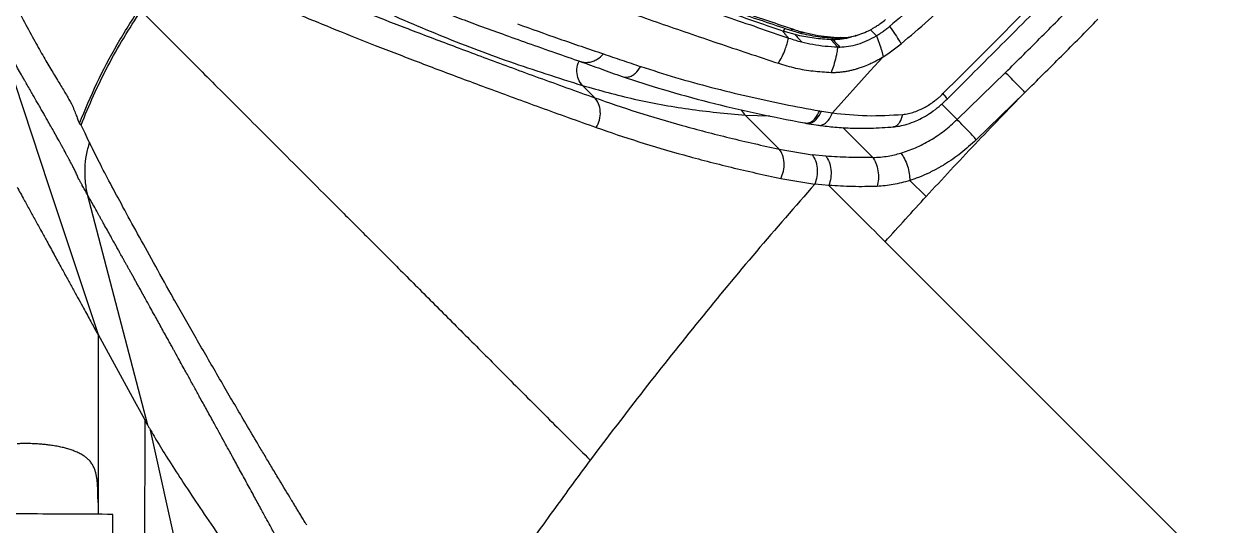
# Model space of a CAD drawing. Extents: x 943 to 1030, y 781 to 934.
# Drawn here: x 951.09 to 965.04, y 864.8 to 870.65 of the extents above; entities that cross this region are included whole.
import ezdxf

# ---------------------------------------------------------------- set-up
doc = ezdxf.new("R2010")
doc.units = 0
doc.header["$MEASUREMENT"] = 0
doc.layers.add('1', color=4, linetype='Continuous')

# ---------------------------------------------------------------- blocks, each defined once
blk = doc.blocks.new('AIRA')
at = {"layer": '1', "color": 3, "linetype": 'Continuous', "lineweight": 25}
for p, q in [((16.769, 67.396), (16.791, 67.425)), ((16.937, 67.348), (16.769, 67.396)), ((16.845, 67.407), (16.889, 67.418)), ((16.962, 67.372), (16.845, 67.407)), ((16.962, 67.372), (17.004, 67.383)), ((17.856, 67.341), (17.787, 67.413)), ((17.815, 67.429), (17.826, 67.435)), ((17.328, 67.296), (17.404, 67.212)), ((17.335, 67.295), (17.328, 67.296)), ((17.352, 67.295), (17.335, 67.295)), ((17.434, 67.321), (17.398, 67.31)), ((17.398, 67.31), (17.41, 67.31)), ((17.41, 67.31), (17.446, 67.321)), ((17.434, 67.321), (17.446, 67.321)), ((17.615, 67.343), (17.643, 67.352)), ((17.856, 67.341), (17.908, 67.201)), ((17.991, 67.133), (18.144, 67.248)), ((17.785, 66.934), (17.935, 67.097)), ((17.915, 67.177), (17.934, 67.097)), ((17.934, 67.097), (17.991, 67.133)), ((17.344, 66.443), (17.785, 66.934)), ((19.361, 66.914), (18.798, 66.366)), ((14.573, 66.619), (14.43, 66.762)), ((19.588, 66.682), (19.021, 66.13)), ((18.798, 66.366), (18.618, 66.545)), ((16.328, 66.415), (16.285, 66.48)), ((16.724, 66.02), (16.328, 66.415)), ((16.328, 66.415), (16.612, 66.408)), ((17.195, 66.466), (17.216, 66.463)), ((17.216, 66.463), (17.344, 66.443)), ((17.041, 66.321), (17.18, 66.299)), ((17.466, 66.272), (17.814, 65.924)), ((16.724, 66.02), (17.107, 65.955)), ((17.266, 65.939), (17.107, 65.955)), ((16.743, 65.677), (17.137, 65.613)), ((17.301, 65.598), (17.137, 65.613)), ((18.437, 65.469), (18.246, 65.655)), ((8.78, 63.859), (9.224, 63.049)), ((8.78, 63.859), (8.78, 61.903)), ((9.224, 63.049), (9.259, 62.985)), ((9.259, 62.985), (9.326, 62.864)), ((9.326, 62.864), (9.316, 59.54)), ((9.358, 62.806), (9.326, 62.864)), ((10.1, 59.54), (9.393, 62.744)), ((8.78, 61.903), (8.78, 61.764))]:
    blk.add_line(p, q, dxfattribs=at)
at = {"layer": '1', "color": 3, "linetype": 'Continuous', "lineweight": 25, "flags": 128}
for points in [[(7.614, 67.37), (8.199, 65.608), (8.78, 63.859)], [(8.654, 65.495), (9.008, 64.142), (9.358, 62.806)]]:
    blk.add_lwpolyline(points, dxfattribs=at)
at = {"layer": '1', "color": 3, "linetype": 'Continuous', "lineweight": 25}
blk.add_open_spline([(9.049, 69.417), (9.275, 69.256), (9.726, 68.932), (10.44, 68.489), (11.181, 68.075), (11.951, 67.695), (12.749, 67.349), (13.573, 67.034), (14.144, 66.853), (14.43, 66.762)], degree=3, dxfattribs=at)
for points, knots in [([(16.759, 67.399), (16.569, 67.464), (16.186, 67.596), (15.636, 67.789), (15.101, 67.981), (14.586, 68.17), (14.09, 68.358), (13.626, 68.539), (13.199, 68.711), (12.816, 68.871), (12.47, 69.019), (12.156, 69.158), (11.97, 69.243), (11.878, 69.285)], [0, 0, 0, 0, 0.091503, 0.184255, 0.278388, 0.373689, 0.469634, 0.56825, 0.660208, 0.749357, 0.835644, 0.919152, 1, 1, 1, 1]), ([(11.957, 69.198), (12.023, 69.167), (12.223, 69.076), (12.591, 68.913), (13.077, 68.707), (13.608, 68.491), (14.177, 68.269), (14.783, 68.041), (15.425, 67.807), (16.105, 67.566), (16.591, 67.399), (16.833, 67.316)], [0, 0, 0, 0, 0.059176, 0.177548, 0.296142, 0.41451, 0.533071, 0.649435, 0.765798, 0.882899, 1, 1, 1, 1]), ([(10.61, 68.549), (10.624, 68.542), (10.65, 68.529), (10.69, 68.509), (10.731, 68.489), (10.772, 68.469), (10.813, 68.449), (10.855, 68.43), (10.918, 68.4), (11.005, 68.359), (11.121, 68.306), (11.241, 68.253), (11.364, 68.199), (11.478, 68.15), (11.58, 68.106), (11.672, 68.068), (11.756, 68.033), (11.833, 68.001), (11.907, 67.971), (11.993, 67.936), (12.1, 67.892), (12.234, 67.839), (12.389, 67.778), (12.566, 67.709), (12.767, 67.632), (12.99, 67.548), (13.234, 67.458), (13.5, 67.361), (13.794, 67.256), (14.097, 67.149), (14.308, 67.076), (14.406, 67.042)], [0, 0, 0, 0, 0.01666, 0.033746, 0.05064, 0.067223, 0.083479, 0.099416, 0.115036, 0.15636, 0.195294, 0.238531, 0.278384, 0.314857, 0.344565, 0.371577, 0.395892, 0.417511, 0.436804, 0.457725, 0.488252, 0.523149, 0.562417, 0.606053, 0.654058, 0.706428, 0.759805, 0.817063, 0.878202, 0.943226, 1, 1, 1, 1]), ([(18.632, 66.668), (18.838, 66.874), (19.252, 67.285), (19.87, 67.907), (20.278, 68.323), (20.483, 68.531)], [0, 0, 0, 0, 0.333328, 0.666669, 1, 1, 1, 1]), ([(18.68, 66.602), (18.892, 66.814), (19.32, 67.242), (19.96, 67.886), (20.385, 68.317), (20.595, 68.53)], [0, 0, 0, 0, 0.331338, 0.668676, 1, 1, 1, 1]), ([(7.558, 68.237), (7.607, 68.131), (7.704, 67.917), (7.844, 67.648), (7.971, 67.408), (8.086, 67.202), (8.186, 67.026), (8.278, 66.872), (8.36, 66.739), (8.429, 66.624), (8.49, 66.513), (8.524, 66.42), (8.549, 66.353), (8.56, 66.331), (8.565, 66.321)], [0, 0, 0, 0, 0.083308, 0.166623, 0.249943, 0.333268, 0.416598, 0.499934, 0.593272, 0.686616, 0.779964, 0.903184, 0.957401, 1, 1, 1, 1]), ([(10.278, 68.297), (10.357, 68.262), (10.515, 68.19), (10.794, 68.069), (11.104, 67.938), (11.446, 67.798), (11.821, 67.647), (12.252, 67.478), (12.745, 67.29), (13.309, 67.078), (13.914, 66.856), (14.353, 66.698), (14.573, 66.619)], [0, 0, 0, 0, 0.094066, 0.188072, 0.281564, 0.374576, 0.467677, 0.560728, 0.670115, 0.779573, 0.889597, 1, 1, 1, 1]), ([(18.917, 68.272), (18.819, 68.177), (18.624, 67.986), (18.321, 67.712), (18.114, 67.538), (18.011, 67.451)], [0, 0, 0, 0, 0.333457, 0.66677, 1, 1, 1, 1]), ([(8.565, 66.321), (8.63, 66.478), (8.759, 66.792), (8.999, 67.242), (9.27, 67.673), (9.463, 67.953), (9.559, 68.092)], [0, 0, 0, 0, 0.250158, 0.500153, 0.750005, 1, 1, 1, 1]), ([(18.144, 67.248), (18.251, 67.339), (18.465, 67.522), (18.779, 67.81), (18.981, 68.009), (19.082, 68.109)], [0, 0, 0, 0, 0.33333, 0.666664, 1, 1, 1, 1]), ([(10.312, 67.942), (10.407, 67.899), (10.597, 67.813), (10.943, 67.664), (11.334, 67.502), (11.77, 67.325), (12.249, 67.138), (12.769, 66.939), (13.331, 66.729), (13.934, 66.508), (14.371, 66.351), (14.59, 66.273)], [0, 0, 0, 0, 0.112597, 0.225312, 0.33739, 0.449024, 0.560432, 0.669835, 0.779429, 0.889415, 1, 1, 1, 1]), ([(14.086, 67.937), (14.284, 67.864), (14.679, 67.718), (15.323, 67.491), (15.996, 67.26), (16.474, 67.101), (16.713, 67.021)], [0, 0, 0, 0, 0.251744, 0.50322, 0.752639, 1, 1, 1, 1]), ([(16.845, 67.407), (16.64, 67.476), (16.231, 67.614), (15.849, 67.747), (15.659, 67.813)], [0, 0, 0, 0, 0.502697, 1, 1, 1, 1]), ([(15.706, 67.822), (15.745, 67.808), (15.944, 67.739), (16.33, 67.606), (16.695, 67.483), (16.889, 67.418)], [0, 0, 0, 0, 0.105018, 0.525131, 1, 1, 1, 1]), ([(19.361, 66.914), (19.503, 67.054), (19.787, 67.335), (20.067, 67.619), (20.207, 67.76)], [0, 0, 0, 0, 0.500068, 1, 1, 1, 1]), ([(19.401, 53.874), (19.726, 54.199), (20.376, 54.85), (21.359, 55.833), (22.346, 56.82), (23.338, 57.812), (24.333, 58.806), (25.33, 59.803), (26.328, 60.801), (27.326, 61.799), (28.323, 62.797), (29.318, 63.792), (30.311, 64.785), (31.301, 65.775), (32.287, 66.761), (32.941, 67.414), (33.267, 67.741)], [0, 0, 0, 0, 0.071429, 0.142857, 0.214286, 0.285714, 0.357142, 0.42857, 0.499998, 0.571426, 0.642855, 0.714284, 0.785713, 0.857141, 0.928571, 1, 1, 1, 1]), ([(8.583, 66.299), (8.63, 66.416), (8.724, 66.649), (8.891, 66.988), (9.076, 67.318), (9.213, 67.53), (9.281, 67.635)], [0, 0, 0, 0, 0.250009, 0.499987, 0.749989, 1, 1, 1, 1]), ([(9.281, 67.635), (9.313, 67.603), (9.378, 67.538), (9.515, 67.401), (9.681, 67.235), (9.879, 67.037), (10.108, 66.808), (10.368, 66.548), (10.657, 66.259), (10.965, 65.951), (11.287, 65.629), (11.621, 65.296), (11.976, 64.94), (12.354, 64.562), (12.749, 64.166), (13.162, 63.753), (13.592, 63.321), (14.042, 62.871), (14.36, 62.554), (14.519, 62.396)], [0, 0, 0, 0, 0.0625, 0.125, 0.187499, 0.249998, 0.312498, 0.374999, 0.437501, 0.500001, 0.556001, 0.612, 0.668, 0.724001, 0.78, 0.834993, 0.889991, 0.944995, 1, 1, 1, 1]), ([(17.826, 67.435), (17.839, 67.443), (17.867, 67.46), (17.913, 67.492), (17.945, 67.517), (17.963, 67.532)], [0, 0, 0, 0, 0.295477, 0.590966, 1, 1, 1, 1]), ([(19.588, 66.682), (19.73, 66.823), (20.016, 67.105), (20.298, 67.391), (20.439, 67.534)], [0, 0, 0, 0, 0.5000018, 1, 1, 1, 1]), ([(8.654, 65.495), (8.645, 65.512), (8.625, 65.547), (8.604, 65.585), (8.59, 65.61), (8.583, 65.622), (8.577, 65.635), (8.57, 65.648), (8.563, 65.66), (8.554, 65.676), (8.545, 65.695), (8.535, 65.717), (8.526, 65.74), (8.515, 65.763), (8.504, 65.785), (8.494, 65.806), (8.483, 65.827), (8.472, 65.847), (8.461, 65.868), (8.45, 65.888), (8.441, 65.906), (8.432, 65.922), (8.425, 65.935), (8.418, 65.949), (8.41, 65.963), (8.4, 65.981), (8.392, 65.997), (8.384, 66.012), (8.377, 66.023), (8.372, 66.034), (8.366, 66.044), (8.361, 66.054), (8.355, 66.064), (8.349, 66.074), (8.344, 66.084), (8.338, 66.095), (8.33, 66.11), (8.319, 66.13), (8.307, 66.152), (8.295, 66.173), (8.284, 66.191), (8.276, 66.206), (8.271, 66.216), (8.268, 66.221), (8.266, 66.225), (8.262, 66.231), (8.256, 66.242), (8.245, 66.262), (8.223, 66.3), (8.194, 66.35), (8.162, 66.408), (8.133, 66.459), (8.104, 66.509), (8.067, 66.573), (8.019, 66.658), (7.974, 66.736), (7.943, 66.789), (7.933, 66.807), (7.924, 66.822), (7.914, 66.841), (7.902, 66.862), (7.878, 66.903), (7.839, 66.971), (7.78, 67.076), (7.705, 67.209), (7.646, 67.313), (7.614, 67.37)], [0, 0, 0, 0, 0.04276, 0.087807, 0.099306, 0.110806, 0.122306, 0.133806, 0.145308, 0.156618, 0.178069, 0.197055, 0.218526, 0.239453, 0.259189, 0.279455, 0.297205, 0.315204, 0.332805, 0.350406, 0.368007, 0.377954, 0.38975, 0.399153, 0.410828, 0.424774, 0.439345, 0.44838, 0.457414, 0.464513, 0.471612, 0.47871, 0.485809, 0.492907, 0.500006, 0.505821, 0.515598, 0.529338, 0.545083, 0.556869, 0.568118, 0.578832, 0.583554, 0.58485, 0.587212, 0.590641, 0.595137, 0.607072, 0.623121, 0.657938, 0.684042, 0.70603, 0.728017, 0.750003, 0.785741, 0.827628, 0.835346, 0.839835, 0.845138, 0.851255, 0.858187, 0.865932, 0.890689, 0.921287, 0.957724, 1, 1, 1, 1]), ([(13.671, 67.481), (13.831, 67.423), (14.151, 67.309), (14.499, 67.19), (14.673, 67.131)], [0, 0, 0, 0, 0.500085, 1, 1, 1, 1]), ([(16.833, 67.316), (16.827, 67.322), (16.814, 67.337), (16.799, 67.354), (16.782, 67.374), (16.772, 67.385), (16.763, 67.395)], [0, 0, 0, 0, 0.2496717, 0.5763686, 0.6200771, 1, 1, 1, 1]), ([(16.889, 67.418), (16.899, 67.414), (16.921, 67.407), (16.959, 67.395), (16.987, 67.388), (17.004, 67.383)], [0, 0, 0, 0, 0.284318, 0.568636, 1, 1, 1, 1]), ([(17.398, 67.31), (17.321, 67.315), (17.169, 67.325), (17.031, 67.356), (16.962, 67.372)], [0, 0, 0, 0, 0.500676, 1, 1, 1, 1]), ([(17.004, 67.383), (17.05, 67.372), (17.141, 67.351), (17.284, 67.33), (17.384, 67.324), (17.434, 67.321)], [0, 0, 0, 0, 0.33734, 0.668104, 1, 1, 1, 1]), ([(17.446, 67.321), (17.472, 67.322), (17.525, 67.323), (17.611, 67.34), (17.698, 67.37), (17.767, 67.401), (17.806, 67.423), (17.815, 67.429)], [0, 0, 0, 0, 0.228999, 0.462525, 0.691532, 0.925262, 1, 1, 1, 1]), ([(17.856, 67.341), (17.867, 67.349), (17.891, 67.363), (17.915, 67.379), (17.927, 67.387)], [0, 0, 0, 0, 0.499995, 1, 1, 1, 1]), ([(17.927, 67.387), (17.941, 67.397), (17.969, 67.418), (17.997, 67.44), (18.011, 67.451)], [0, 0, 0, 0, 0.49999, 1, 1, 1, 1]), ([(18.011, 67.451), (18.033, 67.419), (18.078, 67.356), (18.112, 67.301), (18.128, 67.274)], [0, 0, 0, 0, 0.499574, 1, 1, 1, 1]), ([(16.713, 67.021), (16.727, 67.047), (16.757, 67.098), (16.801, 67.195), (16.821, 67.27), (16.833, 67.316)], [0, 0, 0, 0, 0.280279, 0.560803, 1, 1, 1, 1]), ([(16.833, 67.316), (16.861, 67.307), (16.91, 67.291), (16.96, 67.277), (16.983, 67.272)], [0, 0, 0, 0, 0.559987, 1, 1, 1, 1]), ([(16.908, 67.355), (16.915, 67.348), (16.933, 67.328), (16.958, 67.3), (16.976, 67.279), (16.983, 67.272)], [0, 0, 0, 0, 0.274345, 0.71681, 1, 1, 1, 1]), ([(17.328, 67.296), (17.262, 67.3), (17.126, 67.309), (17.001, 67.335), (16.937, 67.348)], [0, 0, 0, 0, 0.489258, 1, 1, 1, 1]), ([(16.983, 67.272), (17.026, 67.262), (17.116, 67.241), (17.256, 67.221), (17.355, 67.215), (17.404, 67.212)], [0, 0, 0, 0, 0.323849, 0.669228, 1, 1, 1, 1]), ([(17.335, 67.295), (17.339, 67.299), (17.346, 67.305), (17.35, 67.312), (17.352, 67.314)], [0, 0, 0, 0, 0.661573, 1, 1, 1, 1]), ([(17.569, 67.33), (17.567, 67.329), (17.528, 67.315), (17.454, 67.3), (17.386, 67.297), (17.352, 67.295)], [0, 0, 0, 0, 0.0355824, 0.5113148, 1, 1, 1, 1]), ([(17.352, 67.295), (17.353, 67.294), (17.378, 67.266), (17.404, 67.238), (17.428, 67.211)], [0, 0, 0, 0, 0.035909, 1, 1, 1, 1]), ([(17.615, 67.344), (17.61, 67.342), (17.585, 67.332), (17.535, 67.321), (17.471, 67.311), (17.428, 67.31), (17.41, 67.31)], [0, 0, 0, 0, 0.071748, 0.346175, 0.71868, 1, 1, 1, 1]), ([(17.428, 67.211), (17.462, 67.213), (17.531, 67.216), (17.639, 67.242), (17.749, 67.282), (17.82, 67.322), (17.856, 67.341)], [0, 0, 0, 0, 0.254349, 0.507213, 0.7567, 1, 1, 1, 1]), ([(18.128, 67.274), (18.131, 67.269), (18.136, 67.26), (18.141, 67.251), (18.144, 67.248)], [0, 0, 0, 0, 0.560911, 1, 1, 1, 1]), ([(14.407, 67.043), (14.408, 67.042), (14.424, 67.034), (14.458, 67.032), (14.507, 67.032), (14.555, 67.045), (14.614, 67.073), (14.65, 67.107), (14.673, 67.13)], [0, 0, 0, 0, 0.018232, 0.184552, 0.354354, 0.524166, 0.690514, 1, 1, 1, 1]), ([(14.673, 67.131), (14.745, 67.106), (14.887, 67.058), (15.034, 67.009), (15.108, 66.984)], [0, 0, 0, 0, 0.499942, 1, 1, 1, 1]), ([(17.404, 67.212), (17.404, 67.212), (17.404, 67.212), (17.404, 67.212), (17.404, 67.212), (17.404, 67.211), (17.403, 67.209), (17.402, 67.199), (17.4, 67.178), (17.394, 67.141), (17.382, 67.078), (17.361, 67), (17.338, 66.943), (17.328, 66.916)], [0, 0, 0, 0, 0.000015, 0.000128, 0.000437, 0.001598, 0.006096, 0.023804, 0.094288, 0.212021, 0.377008, 0.709146, 1, 1, 1, 1]), ([(17.328, 66.916), (17.341, 66.916), (17.368, 66.915), (17.41, 66.917), (17.452, 66.921), (17.494, 66.927), (17.537, 66.935), (17.58, 66.945), (17.615, 66.954), (17.653, 66.966), (17.705, 66.983), (17.77, 67.01), (17.832, 67.04), (17.878, 67.064), (17.911, 67.083), (17.928, 67.093), (17.934, 67.097)], [0, 0, 0, 0, 0.072693, 0.144986, 0.216835, 0.288196, 0.35912, 0.429758, 0.500262, 0.529873, 0.614603, 0.748362, 0.841863, 0.915217, 0.968014, 1, 1, 1, 1]), ([(17.404, 67.212), (17.408, 67.212), (17.416, 67.211), (17.424, 67.211), (17.428, 67.211)], [0, 0, 0, 0, 0.559998, 1, 1, 1, 1]), ([(17.908, 67.201), (17.909, 67.197), (17.912, 67.189), (17.914, 67.181), (17.915, 67.177)], [0, 0, 0, 0, 0.5598434, 1, 1, 1, 1]), ([(14.43, 66.762), (14.412, 66.785), (14.376, 66.831), (14.361, 66.926), (14.368, 67.005), (14.389, 67.043), (14.395, 67.052)], [0, 0, 0, 0, 0.30004, 0.60008, 0.900121, 1, 1, 1, 1]), ([(14.403, 67.043), (14.483, 67.014), (14.644, 66.957), (14.808, 66.897), (14.891, 66.866)], [0, 0, 0, 0, 0.501036, 1, 1, 1, 1]), ([(14.891, 66.867), (14.901, 66.864), (14.925, 66.857), (14.965, 66.86), (15.007, 66.876), (15.06, 66.914), (15.089, 66.956), (15.108, 66.984)], [0, 0, 0, 0, 0.1344678, 0.3079854, 0.4815103, 0.6552848, 1, 1, 1, 1]), ([(15.108, 66.984), (15.242, 66.941), (15.508, 66.855), (15.927, 66.741), (16.349, 66.637), (16.77, 66.545), (17.056, 66.492), (17.195, 66.466)], [0, 0, 0, 0, 0.212679, 0.420297, 0.622338, 0.815746, 1, 1, 1, 1]), ([(16.713, 67.021), (16.779, 67.002), (16.909, 66.963), (17.115, 66.929), (17.258, 66.92), (17.328, 66.916)], [0, 0, 0, 0, 0.347929, 0.680175, 1, 1, 1, 1]), ([(14.891, 66.866), (15.051, 66.815), (15.374, 66.71), (15.897, 66.568), (16.444, 66.438), (16.829, 66.363), (17.019, 66.326)], [0, 0, 0, 0, 0.246233, 0.499043, 0.752337, 1, 1, 1, 1]), ([(19.588, 66.682), (19.572, 66.699), (19.541, 66.732), (19.48, 66.794), (19.417, 66.858), (19.379, 66.896), (19.361, 66.914)], [0, 0, 0, 0, 0.243578, 0.5, 0.756422, 1, 1, 1, 1]), ([(14.43, 66.762), (14.629, 66.707), (15.027, 66.596), (15.66, 66.481), (16.105, 66.437), (16.328, 66.415)], [0, 0, 0, 0, 0.333271, 0.666729, 1, 1, 1, 1]), ([(18.437, 65.469), (18.626, 65.673), (19.005, 66.082), (19.393, 66.482), (19.588, 66.682)], [0, 0, 0, 0, 0.499998, 1, 1, 1, 1]), ([(14.59, 66.273), (14.604, 66.301), (14.633, 66.36), (14.642, 66.46), (14.623, 66.553), (14.589, 66.598), (14.573, 66.619)], [0, 0, 0, 0, 0.241867, 0.5, 0.758133, 1, 1, 1, 1]), ([(14.573, 66.619), (14.736, 66.563), (15.062, 66.45), (15.588, 66.296), (16.139, 66.15), (16.529, 66.063), (16.724, 66.02)], [0, 0, 0, 0, 0.250005, 0.499982, 0.749971, 1, 1, 1, 1]), ([(18.048, 66.28), (18.073, 66.283), (18.129, 66.289), (18.219, 66.312), (18.314, 66.346), (18.408, 66.393), (18.499, 66.449), (18.593, 66.519), (18.652, 66.576), (18.683, 66.605)], [0, 0, 0, 0, 0.117056, 0.254093, 0.411311, 0.54233, 0.68433, 0.83698, 1, 1, 1, 1]), ([(18.164, 66.425), (18.186, 66.428), (18.23, 66.434), (18.298, 66.453), (18.362, 66.479), (18.423, 66.509), (18.479, 66.543), (18.527, 66.577), (18.565, 66.607), (18.592, 66.628), (18.614, 66.647), (18.625, 66.66), (18.632, 66.668)], [0, 0, 0, 0, 0.141773, 0.282083, 0.422881, 0.542442, 0.659487, 0.775384, 0.85224, 0.910186, 0.949485, 1, 1, 1, 1]), ([(18.632, 66.668), (18.647, 66.65), (18.67, 66.622), (18.681, 66.604), (18.679, 66.603), (18.678, 66.603)], [0, 0, 0, 0, 0.569278, 0.857049, 1, 1, 1, 1]), ([(17.02, 66.327), (17.023, 66.326), (17.04, 66.321), (17.071, 66.327), (17.109, 66.346), (17.155, 66.389), (17.179, 66.435), (17.195, 66.466)], [0, 0, 0, 0, 0.058337, 0.247172, 0.436021, 0.625284, 1, 1, 1, 1]), ([(17.042, 66.323), (17.045, 66.322), (17.061, 66.317), (17.092, 66.323), (17.13, 66.342), (17.176, 66.385), (17.2, 66.432), (17.216, 66.463)], [0, 0, 0, 0, 0.055757, 0.245723, 0.435699, 0.624964, 1, 1, 1, 1]), ([(17.179, 66.3), (17.181, 66.3), (17.196, 66.295), (17.224, 66.301), (17.262, 66.321), (17.306, 66.364), (17.329, 66.412), (17.344, 66.443)], [0, 0, 0, 0, 0.034972, 0.2285387, 0.4221201, 0.6161009, 1, 1, 1, 1]), ([(17.344, 66.443), (17.476, 66.429), (17.741, 66.4), (18.023, 66.417), (18.164, 66.425)], [0, 0, 0, 0, 0.5000751, 1, 1, 1, 1]), ([(18.052, 66.282), (18.058, 66.283), (18.076, 66.283), (18.103, 66.302), (18.139, 66.345), (18.154, 66.393), (18.164, 66.425)], [0, 0, 0, 0, 0.12183, 0.342103, 0.562958, 1, 1, 1, 1]), ([(8.583, 66.299), (8.581, 66.3), (8.578, 66.303), (8.575, 66.305), (8.573, 66.31), (8.571, 66.312), (8.567, 66.318), (8.565, 66.321)], [0, 0, 0, 0, 0.156816, 0.280037, 0.500078, 0.750118, 1, 1, 1, 1]), ([(8.68, 66.099), (8.662, 66.136), (8.627, 66.209), (8.598, 66.269), (8.583, 66.299)], [0, 0, 0, 0, 0.500001, 1, 1, 1, 1]), ([(14.59, 66.273), (14.753, 66.217), (15.079, 66.105), (15.607, 65.951), (16.158, 65.807), (16.548, 65.72), (16.743, 65.677)], [0, 0, 0, 0, 0.250012, 0.499994, 0.749983, 1, 1, 1, 1]), ([(17.174, 66.3), (17.232, 66.293), (17.356, 66.277), (17.56, 66.265), (17.797, 66.262), (17.967, 66.275), (18.057, 66.281)], [0, 0, 0, 0, 0.203235, 0.437797, 0.703501, 1, 1, 1, 1]), ([(18.141, 65.974), (18.199, 65.993), (18.314, 66.032), (18.485, 66.121), (18.649, 66.231), (18.748, 66.321), (18.798, 66.366)], [0, 0, 0, 0, 0.24976, 0.500876, 0.750068, 1, 1, 1, 1]), ([(19.021, 66.13), (19.006, 66.147), (18.976, 66.182), (18.917, 66.246), (18.854, 66.31), (18.816, 66.347), (18.798, 66.366)], [0, 0, 0, 0, 0.243569, 0.5, 0.756431, 1, 1, 1, 1]), ([(19.021, 66.13), (18.962, 66.076), (18.844, 65.97), (18.704, 65.874), (18.617, 65.822), (18.583, 65.803), (18.55, 65.784), (18.516, 65.767), (18.483, 65.75), (18.457, 65.738), (18.435, 65.728), (18.414, 65.719), (18.384, 65.706), (18.342, 65.689), (18.295, 65.671), (18.261, 65.66), (18.246, 65.655)], [0, 0, 0, 0, 0.249647, 0.498321, 0.540162, 0.582058, 0.623963, 0.665827, 0.707602, 0.749241, 0.762736, 0.788162, 0.825501, 0.874754, 0.944756, 1, 1, 1, 1]), ([(8.68, 66.099), (8.666, 66.05), (8.637, 65.952), (8.624, 65.799), (8.624, 65.645), (8.644, 65.545), (8.654, 65.495)], [0, 0, 0, 0, 0.249927, 0.499992, 0.750059, 1, 1, 1, 1]), ([(8.68, 66.099), (8.682, 66.095), (8.685, 66.089), (8.688, 66.082), (8.69, 66.079)], [0, 0, 0, 0, 0.5, 1, 1, 1, 1]), ([(11.214, 61.639), (11.208, 61.648), (11.192, 61.675), (11.166, 61.717), (11.137, 61.764), (11.11, 61.808), (11.085, 61.85), (11.059, 61.892), (10.996, 61.996), (10.915, 62.13), (10.816, 62.295), (10.737, 62.427), (10.64, 62.591), (10.523, 62.788), (10.391, 63.013), (10.26, 63.236), (10.132, 63.457), (10.003, 63.679), (9.877, 63.9), (9.752, 64.118), (9.599, 64.389), (9.425, 64.702), (9.238, 65.041), (9.069, 65.349), (8.921, 65.625), (8.792, 65.872), (8.724, 66.01), (8.69, 66.079)], [0, 0, 0, 0, 0.0046437, 0.013176, 0.0210809, 0.028104, 0.035077, 0.0420502, 0.0490674, 0.0875029, 0.110585, 0.1335756, 0.156137, 0.1970213, 0.2386592, 0.2784757, 0.3209925, 0.3644102, 0.4087233, 0.4539262, 0.5000129, 0.5831183, 0.6659536, 0.750007, 0.8322321, 0.9161272, 1, 1, 1, 1]), ([(16.743, 65.677), (16.754, 65.706), (16.778, 65.765), (16.784, 65.864), (16.767, 65.955), (16.738, 65.999), (16.724, 66.02)], [0, 0, 0, 0, 0.242154, 0.5, 0.757846, 1, 1, 1, 1]), ([(17.814, 65.924), (17.844, 65.925), (17.903, 65.927), (18.012, 65.941), (18.092, 65.961), (18.141, 65.974)], [0, 0, 0, 0, 0.280545, 0.559653, 1, 1, 1, 1]), ([(18.141, 65.974), (18.156, 65.953), (18.186, 65.91), (18.221, 65.825), (18.243, 65.735), (18.245, 65.681), (18.246, 65.655)], [0, 0, 0, 0, 0.243142, 0.500002, 0.756861, 1, 1, 1, 1]), ([(17.107, 65.955), (17.121, 65.934), (17.15, 65.89), (17.169, 65.799), (17.166, 65.701), (17.147, 65.642), (17.137, 65.613)], [0, 0, 0, 0, 0.242335, 0.500002, 0.757668, 1, 1, 1, 1]), ([(17.814, 65.924), (17.72, 65.923), (17.534, 65.921), (17.355, 65.933), (17.266, 65.939)], [0, 0, 0, 0, 0.500078, 1, 1, 1, 1]), ([(17.266, 65.939), (17.28, 65.918), (17.309, 65.874), (17.329, 65.783), (17.328, 65.685), (17.31, 65.626), (17.301, 65.598)], [0, 0, 0, 0, 0.242399, 0.5, 0.757601, 1, 1, 1, 1]), ([(17.814, 65.924), (17.827, 65.903), (17.855, 65.859), (17.878, 65.769), (17.883, 65.673), (17.871, 65.615), (17.865, 65.586)], [0, 0, 0, 0, 0.242641, 0.5, 0.757359, 1, 1, 1, 1]), ([(7.836, 65.579), (7.863, 65.53), (7.912, 65.44), (7.984, 65.31), (8.051, 65.187), (8.118, 65.066), (8.191, 64.933), (8.266, 64.795), (8.344, 64.653), (8.414, 64.525), (8.48, 64.406), (8.541, 64.295), (8.597, 64.193), (8.645, 64.105), (8.687, 64.029), (8.722, 63.965), (8.749, 63.915), (8.77, 63.877), (8.777, 63.865), (8.78, 63.859)], [0, 0, 0, 0, 0.07264, 0.134065, 0.194461, 0.25806, 0.316095, 0.395695, 0.469197, 0.536648, 0.598107, 0.66248, 0.721721, 0.776023, 0.825635, 0.87396, 0.918684, 0.96044, 1, 1, 1, 1]), ([(17.137, 65.613), (16.909, 65.352), (16.453, 64.83), (15.791, 64.03), (15.144, 63.219), (14.727, 62.67), (14.519, 62.396)], [0, 0, 0, 0, 0.2500002, 0.5000002, 0.750002, 1, 1, 1, 1]), ([(17.301, 65.598), (17.409, 65.49), (17.623, 65.276), (17.846, 65.053), (17.958, 64.941)], [0, 0, 0, 0, 0.500006, 1, 1, 1, 1]), ([(17.865, 65.586), (17.769, 65.584), (17.577, 65.58), (17.393, 65.592), (17.301, 65.598)], [0, 0, 0, 0, 0.499827, 1, 1, 1, 1]), ([(18.246, 65.655), (18.181, 65.637), (18.051, 65.6), (17.927, 65.591), (17.865, 65.586)], [0, 0, 0, 0, 0.500857, 1, 1, 1, 1]), ([(11.959, 59.481), (11.934, 59.526), (11.882, 59.621), (11.824, 59.727), (11.784, 59.8), (11.764, 59.836), (11.744, 59.873), (11.724, 59.91), (11.703, 59.948), (11.682, 59.987), (11.64, 60.063), (11.583, 60.169), (11.515, 60.294), (11.464, 60.388), (11.427, 60.455), (11.403, 60.499), (11.388, 60.527), (11.38, 60.543), (11.376, 60.55), (11.371, 60.558), (11.364, 60.571), (11.35, 60.597), (11.328, 60.637), (11.303, 60.684), (11.276, 60.733), (11.25, 60.78), (11.222, 60.833), (11.19, 60.891), (11.156, 60.954), (11.122, 61.016), (11.059, 61.132), (10.999, 61.242), (10.941, 61.349), (10.914, 61.399), (10.887, 61.448), (10.862, 61.493), (10.844, 61.528), (10.83, 61.552), (10.813, 61.584), (10.782, 61.641), (10.733, 61.731), (10.67, 61.846), (10.594, 61.986), (10.509, 62.142), (10.446, 62.257), (10.408, 62.326), (10.396, 62.348), (10.383, 62.371), (10.37, 62.395), (10.358, 62.417), (10.343, 62.444), (10.326, 62.476), (10.295, 62.532), (10.251, 62.613), (10.19, 62.723), (10.12, 62.851), (10.044, 62.99), (9.988, 63.09), (9.956, 63.148), (9.947, 63.165), (9.938, 63.182), (9.928, 63.199), (9.919, 63.217), (9.909, 63.234), (9.901, 63.249), (9.889, 63.27), (9.871, 63.302), (9.845, 63.351), (9.811, 63.412), (9.772, 63.483), (9.726, 63.566), (9.687, 63.636), (9.659, 63.687), (9.644, 63.715), (9.63, 63.74), (9.617, 63.764), (9.603, 63.788), (9.59, 63.813), (9.567, 63.854), (9.535, 63.911), (9.495, 63.983), (9.46, 64.048), (9.423, 64.114), (9.382, 64.188), (9.33, 64.281), (9.284, 64.365), (9.247, 64.43), (9.224, 64.473), (9.203, 64.511), (9.181, 64.55), (9.161, 64.587), (9.141, 64.622), (9.123, 64.655), (9.104, 64.688), (9.086, 64.721), (9.073, 64.744), (9.063, 64.762), (9.053, 64.78), (9.038, 64.807), (9.018, 64.843), (8.992, 64.889), (8.962, 64.944), (8.926, 65.008), (8.887, 65.078), (8.856, 65.134), (8.834, 65.173), (8.823, 65.193), (8.814, 65.209), (8.805, 65.226), (8.795, 65.242), (8.786, 65.259), (8.764, 65.299), (8.717, 65.383), (8.679, 65.451), (8.654, 65.495)], [0, 0, 0, 0, 0.015273, 0.032277, 0.036333, 0.040475, 0.044706, 0.049023, 0.053428, 0.057919, 0.062499, 0.080321, 0.095181, 0.107079, 0.114059, 0.119372, 0.12302, 0.124218, 0.125001, 0.125559, 0.127234, 0.129913, 0.135048, 0.141967, 0.147138, 0.152991, 0.159526, 0.166743, 0.174643, 0.183225, 0.190384, 0.218691, 0.225431, 0.231975, 0.238323, 0.244475, 0.250109, 0.251894, 0.254256, 0.262686, 0.274722, 0.290363, 0.309611, 0.332464, 0.355504, 0.358727, 0.361997, 0.365316, 0.368682, 0.372096, 0.375138, 0.380272, 0.386377, 0.399694, 0.416106, 0.435616, 0.458221, 0.480675, 0.483345, 0.486045, 0.488776, 0.491537, 0.494327, 0.497148, 0.5, 0.501767, 0.507203, 0.515979, 0.525663, 0.53759, 0.551761, 0.568175, 0.574026, 0.578407, 0.582779, 0.587141, 0.591493, 0.595835, 0.600168, 0.613648, 0.627033, 0.640325, 0.650148, 0.665001, 0.683386, 0.705301, 0.716013, 0.724054, 0.732218, 0.740505, 0.748913, 0.756277, 0.763731, 0.771277, 0.778914, 0.785855, 0.787488, 0.791768, 0.798142, 0.806611, 0.818009, 0.83181, 0.848016, 0.866626, 0.887641, 0.894929, 0.899857, 0.904785, 0.909713, 0.914642, 0.91957, 0.924498, 0.951602, 1, 1, 1, 1]), ([(17.958, 64.941), (18.037, 65.03), (18.196, 65.206), (18.357, 65.381), (18.437, 65.469)], [0, 0, 0, 0, 0.5, 1, 1, 1, 1]), ([(22.164, 60.735), (22.066, 60.833), (21.87, 61.029), (21.57, 61.329), (21.271, 61.628), (20.974, 61.925), (20.682, 62.217), (20.398, 62.501), (20.122, 62.777), (19.825, 63.074), (19.509, 63.39), (19.178, 63.721), (18.859, 64.04), (18.55, 64.349), (18.25, 64.649), (18.055, 64.844), (17.958, 64.941)], [0, 0, 0, 0, 0.0624827, 0.1249649, 0.1874492, 0.2499374, 0.3124301, 0.3749274, 0.4374286, 0.4999329, 0.5832687, 0.6666074, 0.7499541, 0.8333009, 0.9166498, 1, 1, 1, 1]), ([(9.358, 62.806), (9.363, 62.796), (9.374, 62.776), (9.386, 62.754), (9.393, 62.744)], [0, 0, 0, 0, 0.499495, 1, 1, 1, 1]), ([(9.393, 62.744), (9.429, 62.682), (9.502, 62.557), (9.649, 62.325), (9.82, 62.063), (10.016, 61.77), (10.233, 61.449), (10.471, 61.103), (10.758, 60.688), (11.1, 60.198), (11.498, 59.628), (11.911, 59.036), (12.198, 58.623), (12.341, 58.418)], [0, 0, 0, 0, 0.077257, 0.155338, 0.2342, 0.313773, 0.393958, 0.474635, 0.555666, 0.667367, 0.77899, 0.890042, 1, 1, 1, 1]), ([(8.78, 61.903), (8.78, 61.938), (8.78, 61.991), (8.777, 62.061), (8.775, 62.111), (8.77, 62.158), (8.764, 62.201), (8.756, 62.241), (8.746, 62.278), (8.73, 62.316), (8.709, 62.355), (8.682, 62.389), (8.651, 62.418), (8.623, 62.44), (8.596, 62.457), (8.567, 62.474), (8.528, 62.492), (8.48, 62.511), (8.429, 62.527), (8.376, 62.542), (8.317, 62.554), (8.255, 62.565), (8.197, 62.573), (8.148, 62.578), (8.109, 62.582), (8.077, 62.584), (8.042, 62.586), (7.998, 62.588), (7.945, 62.588), (7.891, 62.588), (7.855, 62.587), (7.836, 62.587)], [0, 0, 0, 0, 0.059628, 0.092345, 0.124875, 0.15556, 0.187417, 0.218017, 0.249864, 0.285638, 0.327481, 0.37482, 0.412893, 0.451628, 0.474576, 0.499948, 0.541893, 0.582938, 0.624913, 0.662633, 0.703722, 0.749925, 0.786808, 0.817235, 0.841726, 0.85922, 0.874967, 0.905583, 0.936618, 0.968086, 1, 1, 1, 1]), ([(14.519, 62.396), (14.381, 62.208), (14.104, 61.832), (13.696, 61.264), (13.3, 60.69), (13.045, 60.303), (12.918, 60.11)], [0, 0, 0, 0, 0.250002, 0.500001, 0.750001, 1, 1, 1, 1]), ([(8.953, 61.763), (8.618, 61.765), (7.947, 61.768), (6.939, 61.773), (6.002, 61.778), (5.137, 61.783), (4.345, 61.787), (3.819, 61.789), (3.555, 61.791)], [0, 0, 0, 0, 0.186669, 0.373332, 0.559996, 0.706663, 0.85333, 1, 1, 1, 1]), ([(8.911, 53.606), (8.913, 53.91), (8.916, 54.517), (8.921, 55.432), (8.925, 56.346), (8.93, 57.26), (8.935, 58.109), (8.939, 58.893), (8.942, 59.611), (8.946, 60.329), (8.95, 61.047), (8.952, 61.524), (8.953, 61.763)], [0, 0, 0, 0, 0.111984, 0.223967, 0.335981, 0.447994, 0.560008, 0.648018, 0.736029, 0.824039, 0.91201, 1, 1, 1, 1])]:
    blk.add_open_spline(points, degree=3, knots=knots, dxfattribs=at)

msp = doc.modelspace()

# ---------------------------------------------------------------- block references
at = {"layer": '1'}
msp.add_blockref('AIRA', (943.177, 803.166), dxfattribs=at)

doc.saveas('drawing.dxf')
